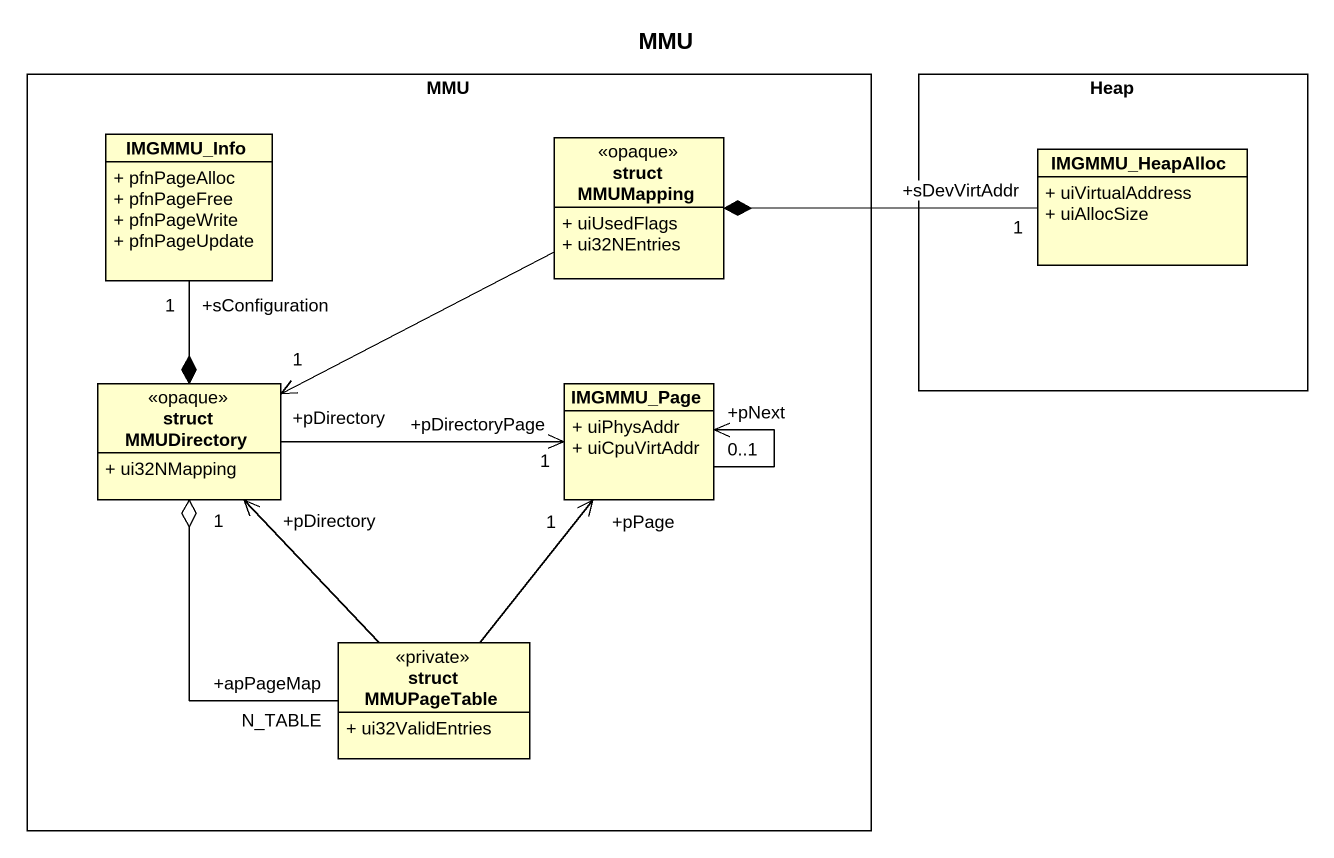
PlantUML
@startuml
title MMU
hide circle
hide empty members
skinparam classAttributeIconSize 0
rectangle MMU {
  class IMGMMU_Info {
    + pfnPageAlloc
    + pfnPageFree
    + pfnPageWrite
    + pfnPageUpdate
  }
  class "struct MMUMapping" as struct_MMUMapping <<opaque>> {
    + uiUsedFlags
    + ui32NEntries
  }
  class "struct MMUDirectory" as struct_MMUDirectory <<opaque>> {
    + ui32NMapping
  }
  class IMGMMU_Page {
    + uiPhysAddr
    + uiCpuVirtAddr
  }
  class "struct MMUPageTable" as struct_MMUPageTable <<private>> {
    + ui32ValidEntries
  }
}
rectangle Heap {
  class IMGMMU_HeapAlloc {
    + uiVirtualAddress
    + uiAllocSize
  }
}
IMGMMU_Info "+sConfiguration\n1" --* struct_MMUDirectory
struct_MMUMapping -left-> "+pDirectory\n1" struct_MMUDirectory
IMGMMU_HeapAlloc "+sDevVirtAddr\n1" -left-* struct_MMUMapping
struct_MMUDirectory -right-> "+pDirectoryPage\n1" IMGMMU_Page
IMGMMU_Page --> "+pNext\n0..1" IMGMMU_Page
struct_MMUPageTable -up-> "+pDirectory\n1" struct_MMUDirectory
struct_MMUPageTable "+apPageMap\nN_TABLE" -up-o struct_MMUDirectory
struct_MMUPageTable -up-> "+pPage\n1" IMGMMU_Page
@enduml
